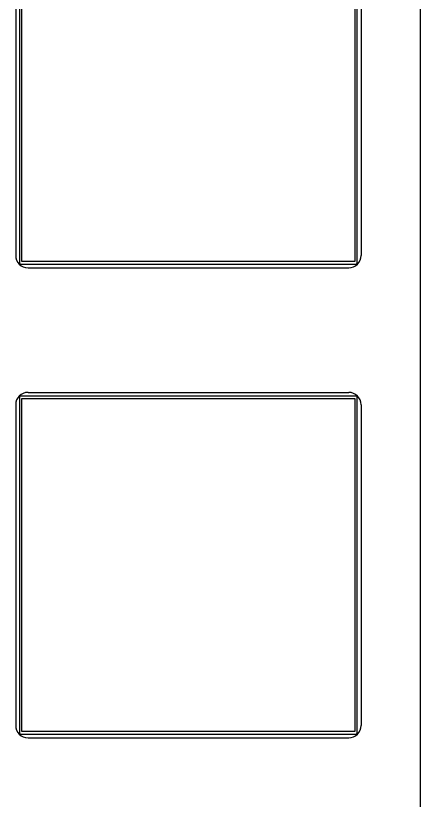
# Model space of a CAD drawing. Header units: millimetres. Extents: x 38 to 487, y 14 to 137.
# Drawn here: x 443.54 to 459.95, y 66.08 to 97.88 of the extents above; entities that cross this region are included whole.
import ezdxf

# ---------------------------------------------------------------- set-up
doc = ezdxf.new("R2010")
doc.units = ezdxf.units.MM
doc.layers.add('BLACK', color=20, linetype='Continuous')

msp = doc.modelspace()

# ---------------------------------------------------------------- linework, layer by layer
for p, q in [((443.544, 101.161), (443.544, 88.161)), ((457.544, 101.161), (457.544, 88.161)), ((444.044, 87.661), (457.044, 87.661)), ((444.044, 82.611), (457.044, 82.611)), ((443.544, 82.111), (443.544, 69.111)), ((457.544, 82.111), (457.544, 69.111)), ((444.044, 68.611), (457.044, 68.611))]:
    msp.add_line(p, q)
for centre, start, end in [((444.044, 88.161), 180, 270), ((457.044, 88.161), 270, 0), ((444.044, 82.111), 90, 180), ((457.044, 82.111), 0, 90), ((444.044, 69.111), 180, 270), ((457.044, 69.111), 270, 0)]:
    msp.add_arc(centre, 0.5, start, end)
at = {"layer": 'BLACK', "linetype": 'Continuous'}
for p, q in [((459.948, 123.245), (459.948, 84.895)), ((443.694, 101.462), (443.694, 87.862)), ((457.394, 87.862), (457.394, 101.462)), ((443.794, 87.912), (443.794, 101.412)), ((457.294, 101.412), (457.294, 87.912)), ((443.694, 87.862), (443.709, 87.826)), ((443.709, 87.826), (443.744, 87.812)), ((443.744, 87.812), (457.344, 87.812)), ((457.294, 87.912), (443.794, 87.912)), ((457.344, 87.812), (457.379, 87.826)), ((457.379, 87.826), (457.394, 87.862)), ((459.948, 84.895), (459.946, 84.876)), ((459.946, 84.876), (459.948, 84.877)), ((459.948, 84.877), (459.948, 74.888)), ((443.709, 82.447), (443.694, 82.412)), ((443.694, 82.412), (443.694, 68.812)), ((443.744, 82.462), (443.709, 82.447)), ((457.344, 82.462), (443.744, 82.462)), ((443.794, 68.862), (443.794, 82.362)), ((443.794, 82.362), (457.294, 82.362)), ((457.294, 82.362), (457.294, 68.862)), ((457.379, 82.447), (457.344, 82.462)), ((457.394, 82.412), (457.379, 82.447)), ((457.394, 68.812), (457.394, 82.412)), ((459.948, 74.888), (459.946, 74.867)), ((459.946, 74.867), (459.948, 74.868)), ((459.948, 74.868), (459.948, 68.732)), ((443.694, 68.812), (443.709, 68.776)), ((443.709, 68.776), (443.744, 68.762)), ((443.744, 68.762), (457.344, 68.762)), ((457.294, 68.862), (443.794, 68.862)), ((457.344, 68.762), (457.379, 68.776)), ((457.379, 68.776), (457.394, 68.812)), ((459.948, 68.732), (459.947, 68.716)), ((459.947, 68.716), (459.948, 68.717)), ((459.948, 68.717), (459.948, 38.71))]:
    msp.add_line(p, q, dxfattribs=at)

doc.saveas('drawing.dxf')
